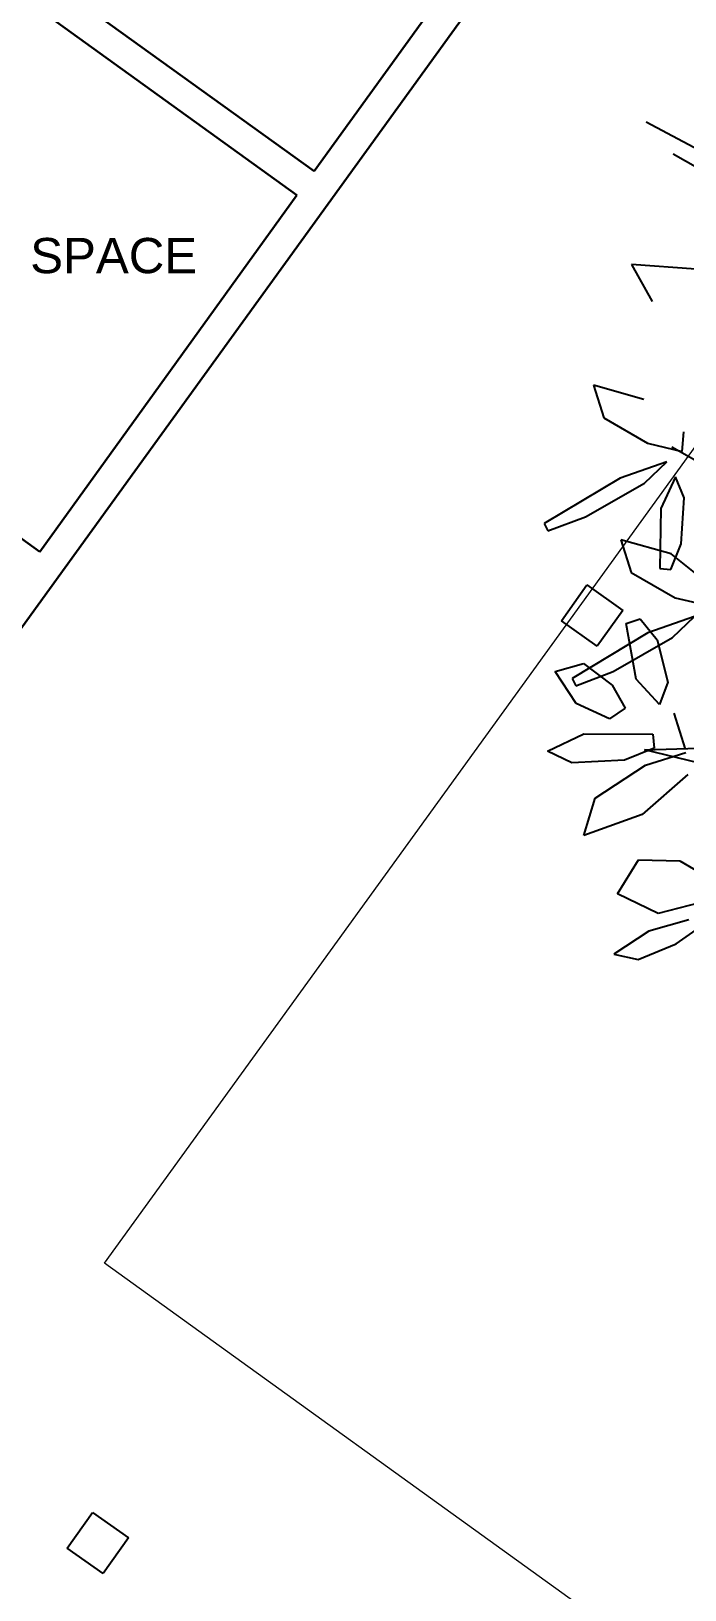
# Model space of a CAD drawing. Header units: metres. Extents: x 141303 to 146299, y 125960 to 127091.
# Drawn here: x 145985.33 to 145989.79, y 126164.12 to 126174.76 of the extents above; entities that cross this region are included whole.
import ezdxf

# ---------------------------------------------------------------- set-up
doc = ezdxf.new("R2010")
doc.units = ezdxf.units.M
doc.header["$MEASUREMENT"] = 0
for name, color, linetype, lineweight in [('ELEVATION', 7, 'Continuous', 20), ('LETTERING', 50, 'Continuous', 30), ('new column', 4, 'Continuous', 25), ('NVMI_WALL', 7, 'Continuous', 30)]:
    doc.layers.add(name, color=color, linetype=linetype, lineweight=lineweight)
doc.layers.add('FURNITURE', color=6, linetype='Continuous')
doc.layers.get('0').off()
doc.styles.get("Standard").update_dxf_attribs({"font": 'arial.ttf'})

# ---------------------------------------------------------------- blocks, each defined once
blk = doc.blocks.new('tree_plan2-flat-1')
at = {"color": 60}
for p, q in [((-5872.75, 2040.62), (-5892.68, 2051.3)), ((-5885.77, 2043.17), (-5870.63, 2034.56)), ((-5880.01, 2013.72), (-5896.44, 2014.89)), ((-5896.44, 2014.89), (-5891.24, 2005.43)), ((-5893.36, 1980.42), (-5906.2, 1984.12)), ((-5906.2, 1984.12), (-5903.65, 1975.76)), ((-5903.65, 1975.76), (-5892.47, 1969.22)), ((-5892.47, 1969.22), (-5883.62, 1967.11)), ((-5883.62, 1967.11), (-5883.19, 1972.16)), ((-5887.54, 1964.42), (-5899.52, 1960.32)), ((-5893.23, 1959.02), (-5887.54, 1964.42)), ((-5885.37, 1960.6), (-5889.11, 1952.53)), ((-5883.14, 1955.21), (-5885.37, 1960.6)), ((-5899.52, 1960.32), (-5918.93, 1948.73)), ((-5908.4, 1950.47), (-5893.23, 1959.02)), ((-5883.97, 1943.47), (-5883.14, 1955.21)), ((-5918.93, 1948.73), (-5917.95, 1946.91)), ((-5917.95, 1946.91), (-5908.4, 1950.47)), ((-5889.11, 1952.53), (-5889.41, 1937.21)), ((-5886.48, 1940.91), (-5899.33, 1944.55)), ((-5899.33, 1944.55), (-5896.74, 1936.2)), ((-5886.61, 1936.9), (-5883.97, 1943.47)), ((-5876.26, 1932.71), (-5886.48, 1940.91)), ((-5889.41, 1937.21), (-5886.61, 1936.9)), ((-5896.74, 1936.2), (-5885.53, 1929.72)), ((-5885.53, 1929.72), (-5876.66, 1927.66)), ((-5880.57, 1924.94), (-5892.53, 1920.78)), ((-5886.23, 1919.51), (-5880.57, 1924.94)), ((-5892.53, 1920.78), (-5911.87, 1909.09)), ((-5898.03, 1923.17), (-5894.45, 1924.3)), ((-5895.51, 1908.89), (-5898.03, 1923.17)), ((-5894.45, 1924.3), (-5890.11, 1918.92)), ((-5901.36, 1910.88), (-5886.23, 1919.51)), ((-5890.11, 1918.92), (-5887.4, 1908.14)), ((-5916.17, 1910.94), (-5908.95, 1912.91)), ((-5908.95, 1912.91), (-5901.62, 1907.35)), ((-5910.83, 1902.76), (-5916.17, 1910.94)), ((-5911.87, 1909.09), (-5910.89, 1907.27)), ((-5910.89, 1907.27), (-5901.36, 1910.88)), ((-5889.54, 1902.42), (-5895.51, 1908.89)), ((-5901.62, 1907.35), (-5898.3, 1901.5)), ((-5887.4, 1908.14), (-5889.54, 1902.42)), ((-5902.3, 1898.79), (-5910.83, 1902.76)), ((-5898.3, 1901.5), (-5902.3, 1898.79)), ((-5882.91, 1890.95), (-5885.84, 1900.16)), ((-5918.18, 1890.55), (-5908.87, 1894.99)), ((-5908.87, 1894.99), (-5891.28, 1894.84)), ((-5891.28, 1894.84), (-5890.95, 1891.29)), ((-5912.01, 1887.54), (-5918.18, 1890.55)), ((-5890.95, 1891.29), (-5898.52, 1888.18)), ((-5893.14, 1886.9), (-5882.88, 1890.1)), ((-5898.52, 1888.18), (-5912.01, 1887.54)), ((-5906.06, 1878.52), (-5893.14, 1886.9)), ((-5882.33, 1884.49), (-5894.06, 1874.29)), ((-5908.93, 1868.93), (-5906.06, 1878.52)), ((-5894.06, 1874.29), (-5908.93, 1868.93)), ((-5900.39, 1854.08), (-5894.97, 1862.7)), ((-5894.97, 1862.7), (-5884.46, 1862.44)), ((-5884.46, 1862.44), (-5877.49, 1858.36)), ((-5890, 1848.98), (-5900.39, 1854.08)), ((-5879.42, 1851.66), (-5890, 1848.98)), ((-5882.19, 1847.33), (-5892.39, 1844.5)), ((-5885.41, 1841.19), (-5879.49, 1845.38)), ((-5892.39, 1844.5), (-5901.36, 1838.65)), ((-5895.15, 1837.22), (-5885.41, 1841.19)), ((-5901.36, 1838.65), (-5895.15, 1837.22))]:
    blk.add_line(p, q, dxfattribs=at)
at = {"color": 44}
for p, q in [((-5861.94, 1954.43), (-5886.29, 1968.18)), ((-5893.45, 1890.83), (-5740.04, 1895.54)), ((-5816.1, 1871.92), (-5893.45, 1890.83))]:
    blk.add_line(p, q, dxfattribs=at)

msp = doc.modelspace()

# ---------------------------------------------------------------- linework, layer by layer
at = {"layer": 'ELEVATION'}
for p, q in [((145985.83366, 126166.3505), (145996.81331, 126181.53621)), ((145994.48603, 126160.11408), (145985.83366, 126166.3505))]:
    msp.add_line(p, q, dxfattribs=at)
at = {"layer": 'new column'}
for p, q in [((145988.95006, 126170.73498), (145989.124, 126170.97941)), ((145989.124, 126170.97941), (145989.36843, 126170.80547)), ((145989.36843, 126170.80547), (145989.19449, 126170.56104)), ((145989.19449, 126170.56104), (145988.95006, 126170.73498)), ((145985.57968, 126164.40616), (145985.75362, 126164.65059)), ((145985.75362, 126164.65059), (145985.99805, 126164.47665)), ((145985.99805, 126164.47665), (145985.82411, 126164.23222)), ((145985.82411, 126164.23222), (145985.57968, 126164.40616))]:
    msp.add_line(p, q, dxfattribs=at)
at = {"layer": 'NVMI_WALL'}
for p, q in [((145984.02106, 126176.14002), (145987.26396, 126173.80261)), ((145983.74547, 126176.09212), (145987.14702, 126173.64036)), ((145976.955, 126159.19081), (145988.72111, 126175.46424)), ((145987.26396, 126173.80261), (145988.4334, 126175.42508)), ((145985.39286, 126171.20665), (145987.14702, 126173.64036)), ((145982.14996, 126173.54406), (145985.39286, 126171.20665))]:
    msp.add_line(p, q, dxfattribs=at)

# ---------------------------------------------------------------- block references
at = {"layer": 'FURNITURE', "xscale": 0.02669279961569372, "yscale": 0.02669279961569372, "zscale": 0.02669279961569372, "rotation": 0.1239649030491441}
msp.add_blockref('tree_plan2-flat-1', (146146.93766, 126119.72307), dxfattribs=at)

# ---------------------------------------------------------------- texts
at = {"layer": 'LETTERING', "insert": (145984.18956, 126173.34763), "char_height": 0.240456, "attachment_point": 1}
msp.add_mtext_dynamic_manual_height_columns('WORK SPACE', width=2.1713715, gutter_width=1.20228, heights=[0], dxfattribs=at)

doc.saveas('drawing.dxf')
